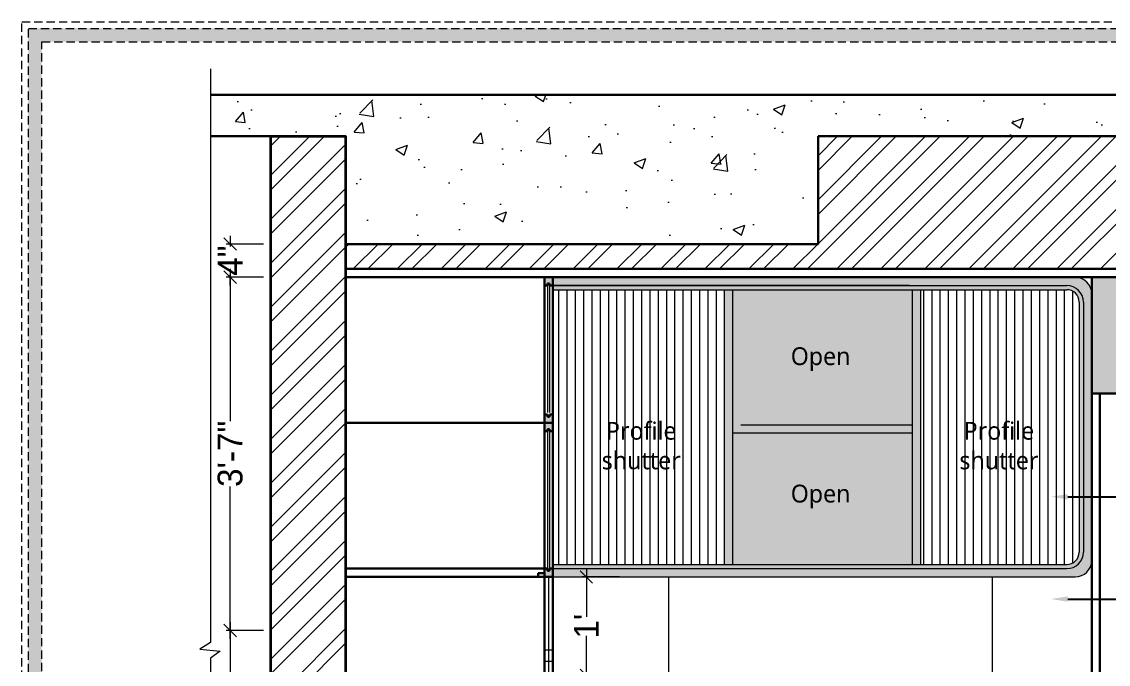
# Model space of a CAD drawing. Header units: millimetres. Extents: x 56222 to 3066687, y -650199 to -121287.
# Drawn here: x 140993.2 to 141124.3, y -184154.9 to -184077.4 of the extents above; entities that cross this region are included whole.
import ezdxf
from ezdxf import colors
from ezdxf.entities.mleader import LeaderData, LeaderLine
from ezdxf.math import Vec2, Vec3

# ---------------------------------------------------------------- set-up
doc = ezdxf.new("R2010")
doc.units = ezdxf.units.MM
doc.header["$MEASUREMENT"] = 0
doc.header["$PDMODE"] = 35
doc.linetypes.add('DASHED', pattern=[0.75, 0.5, -0.25])
doc.linetypes.add('DASHEDX2', pattern=[1.5, 1, -0.5])
doc.layers.get('Defpoints').update_dxf_attribs({"color": 220})
doc.layers.add('AR HATCH-7', color=7, linetype='Continuous')
doc.layers.add('str coll', color=6, linetype='Continuous')
for name, color, linetype, lineweight in [('Dimension', 10, 'DASHEDX2', 20), ('Farniture', 59, 'Continuous', 25), ('FURNITURE', 32, 'Continuous', 9), ('furniture dimensions', 1, 'DASHED', 0), ('FURNITURE-1', 252, 'Continuous', 13), ('HACHA', 253, 'Continuous', 5), ('SECTION ( SLAB PLine )', 104, 'Continuous', 30), ('Text', 7, 'Continuous', 15), ('wall', 7, 'Continuous', 30)]:
    doc.layers.add(name, color=color, linetype=linetype, lineweight=lineweight)
doc.layers.add('hatch', color=250, linetype='Continuous', lineweight=9, transparency=0.5)
doc.styles.add('century g', font='GOTHIC.TTF')
doc.styles.get("Standard").update_dxf_attribs({"font": 'arial.ttf', "height": 6})
doc.styles.add('style4', font='ARIALN.TTF')
doc.dimstyles.new('Archana', dxfattribs={"dimtxt": 2, "dimasz": 0.75, "dimexe": 0.5, "dimexo": 0.5, "dimgap": 0, "dimtad": 0, "dimzin": 0, "dimdsep": 46, "dimlunit": 4, "dimtxsty": 'century g', "dimblk": 'OBLIQUE', "dimcen": 0, "dimdle": 1, "dimclrd": 256, "dimclre": 256, "dimclrt": 256, "dimadec": 0, "dimazin": 0, "dimtfac": 1, "dimtofl": 0, "dimtmove": 1, "dimatfit": 3, "dimfxl": 1, "dimfxlon": 1, "dimtolj": 1, "dimtzin": 0, "dimlwd": -1, "dimlwe": -1, "dimarcsym": 0})
pattern_1 = [(45, (1929.608, -6.4516), (-2.65165043, 2.65165043), []), (45, (1931.3758, -6.4516), (-2.65165043, 2.65165043), [])]

# ---------------------------------------------------------------- blocks, each defined once
blk = doc.blocks.new('_Oblique')
at = {"layer": 'wall', "color": 0, "lineweight": -2}
blk.add_line((-0.5, -0.5), (0.5, 0.5), dxfattribs=at)
blk = doc.blocks.new('*D407')
at = {"layer": 'Defpoints', "color": 0, "linetype": 'Continuous', "lineweight": 30, "transparency": 16777216}
for p in [(141018.35, -184150.82), (141033.26, -184150.82), (141033.26, -184186.24)]:
    blk.add_point(p, dxfattribs=at)
at = {"layer": 'furniture dimensions', "color": 5, "linetype": 'Continuous', "transparency": 16777216}
for p, q in [((141018.35, -184149.82), (141018.35, -184163.42)), ((141022.35, -184150.82), (141017.85, -184150.82)), ((141018.35, -184187.24), (141018.35, -184173.65))]:
    blk.add_line(p, q, dxfattribs=at)
at = {"layer": 'furniture dimensions', "color": 5, "linetype": 'ByBlock', "transparency": 16777216}
blk.add_line((141022.35, -184186.24), (141017.85, -184186.24), dxfattribs=at)
at = {"layer": 'furniture dimensions', "color": 5, "linetype": 'Continuous', "transparency": 16777216, "xscale": 1.5, "yscale": 1.5, "zscale": 1.5}
for p, rotation in [((141018.35, -184150.82), 90), ((141018.35, -184186.24), 270)]:
    blk.add_blockref('_Oblique', p, dxfattribs=dict(at, rotation=rotation))
at = {"layer": 'furniture dimensions', "linetype": 'Continuous', "lineweight": 0, "transparency": 16777216, "insert": (141018.35, -184168.53), "char_height": 3, "attachment_point": 5, "rotation": 90, "style": 'century g'}
blk.add_mtext('\\A1;2\'-11"', dxfattribs=at)
blk = doc.blocks.new('*D408')
at = {"layer": 'Defpoints', "color": 0, "linetype": 'Continuous', "lineweight": 30, "transparency": 16777216}
for p in [(141018.35, -184108.24), (141033.26, -184108.24), (141033.26, -184150.82)]:
    blk.add_point(p, dxfattribs=at)
at = {"layer": 'furniture dimensions', "color": 5, "linetype": 'Continuous', "transparency": 16777216}
for p, q in [((141018.35, -184107.24), (141018.35, -184125.59)), ((141022.35, -184108.24), (141017.85, -184108.24)), ((141018.35, -184151.82), (141018.35, -184133.48))]:
    blk.add_line(p, q, dxfattribs=at)
at = {"layer": 'furniture dimensions', "color": 5, "linetype": 'ByBlock', "transparency": 16777216}
blk.add_line((141022.35, -184150.82), (141017.85, -184150.82), dxfattribs=at)
at = {"layer": 'furniture dimensions', "color": 5, "linetype": 'Continuous', "transparency": 16777216, "xscale": 1.5, "yscale": 1.5, "zscale": 1.5}
for p, rotation in [((141018.35, -184108.24), 90), ((141018.35, -184150.82), 270)]:
    blk.add_blockref('_Oblique', p, dxfattribs=dict(at, rotation=rotation))
at = {"layer": 'furniture dimensions', "linetype": 'Continuous', "lineweight": 0, "transparency": 16777216, "insert": (141018.35, -184129.53), "char_height": 3, "attachment_point": 5, "rotation": 90, "style": 'century g'}
blk.add_mtext('\\A1;3\'-7"', dxfattribs=at)
blk = doc.blocks.new('*D417')
at = {"layer": 'Defpoints', "color": 0, "linetype": 'Continuous', "lineweight": 30, "transparency": 16777216}
for p in [(141018.35, -184104.24), (141032.26, -184104.24), (141032.26, -184108.24)]:
    blk.add_point(p, dxfattribs=at)
at = {"layer": 'furniture dimensions', "color": 5, "linetype": 'Continuous', "transparency": 16777216}
for p, q in [((141018.35, -184103.24), (141018.35, -184104.54)), ((141022.35, -184104.24), (141017.85, -184104.24)), ((141018.35, -184109.24), (141018.35, -184107.94))]:
    blk.add_line(p, q, dxfattribs=at)
at = {"layer": 'furniture dimensions', "color": 5, "linetype": 'ByBlock', "transparency": 16777216}
blk.add_line((141022.35, -184108.24), (141017.85, -184108.24), dxfattribs=at)
at = {"layer": 'furniture dimensions', "color": 5, "linetype": 'Continuous', "transparency": 16777216, "xscale": 1.5, "yscale": 1.5, "zscale": 1.5}
for p, rotation in [((141018.35, -184104.24), 90), ((141018.35, -184108.24), 270)]:
    blk.add_blockref('_Oblique', p, dxfattribs=dict(at, rotation=rotation))
at = {"layer": 'furniture dimensions', "linetype": 'Continuous', "lineweight": 0, "transparency": 16777216, "insert": (141018.35, -184106.24), "char_height": 3, "attachment_point": 5, "rotation": 90, "style": 'century g'}
blk.add_mtext('\\A1;4"', dxfattribs=at)
blk = doc.blocks.new('*D454')
at = {"layer": 'Defpoints', "color": 0, "linetype": 'Continuous', "lineweight": 30, "transparency": 16777216}
for p in [(141061.31, -184144.37), (141066.28, -184144.37), (141066.28, -184156.24)]:
    blk.add_point(p, dxfattribs=at)
at = {"layer": 'furniture dimensions', "color": 5, "linetype": 'Continuous', "transparency": 16777216}
for p, q in [((141061.31, -184143.37), (141061.31, -184149.16)), ((141065.31, -184144.37), (141060.81, -184144.37)), ((141061.31, -184157.24), (141061.31, -184151.45))]:
    blk.add_line(p, q, dxfattribs=at)
at = {"layer": 'furniture dimensions', "color": 5, "linetype": 'ByBlock', "transparency": 16777216}
blk.add_line((141065.31, -184156.24), (141060.81, -184156.24), dxfattribs=at)
at = {"layer": 'furniture dimensions', "color": 5, "linetype": 'Continuous', "transparency": 16777216, "xscale": 1.5, "yscale": 1.5, "zscale": 1.5}
for p, rotation in [((141061.31, -184144.37), 90), ((141061.31, -184156.24), 270)]:
    blk.add_blockref('_Oblique', p, dxfattribs=dict(at, rotation=rotation))
at = {"layer": 'furniture dimensions', "linetype": 'Continuous', "lineweight": 0, "transparency": 16777216, "insert": (141061.31, -184150.31), "char_height": 3, "attachment_point": 5, "rotation": 90, "style": 'century g'}
blk.add_mtext("\\A1;1'", dxfattribs=at)

msp = doc.modelspace()

# ---------------------------------------------------------------- hatches: boundary and pattern name
at = {"lineweight": 30, "true_color": 0xc7c8ca}
h = msp.add_hatch(color=9, dxfattribs=at)
h.dxf.hatch_style = 1
h.paths.add_polyline_path([(141057.262, -184143.371), (141056.882, -184143.371), (141056.882, -184143.621), (141056.642, -184143.621), (141056.642, -184143.371), (141056.262, -184143.371), (141056.262, -184144.371), (141057.262, -184144.371)])
h.paths.add_polyline_path([(141057.262, -184125.806), (141056.262, -184125.806), (141056.262, -184126.806), (141056.642, -184126.806), (141056.642, -184126.556), (141056.882, -184126.556), (141056.882, -184126.806), (141057.262, -184126.806)])
h.paths.add_polyline_path([(141057.262, -184124.806), (141056.882, -184124.806), (141056.882, -184125.056), (141056.642, -184125.056), (141056.642, -184124.806), (141056.262, -184124.806), (141056.262, -184125.806), (141057.262, -184125.806)])
h.paths.add_polyline_path([(141057.262, -184108.242), (141056.262, -184108.242), (141056.262, -184109.242), (141056.642, -184109.242), (141056.642, -184108.992), (141056.882, -184108.992), (141056.882, -184109.242), (141057.262, -184109.242)])
at = {"lineweight": 30, "transparency": 33554574}
h = msp.add_hatch(color=34, dxfattribs=at)
h.dxf.hatch_style = 1
h.paths.add_polyline_path([(141120.261, -184108.242), (141057.262, -184108.242), (141057.262, -184109.242), (141100.261, -184109.242), (141119.261, -184109.242, -0.4142136), (141121.261, -184111.242), (141121.261, -184133.744), (141122.261, -184133.744), (141122.261, -184122.242), (141122.261, -184110.242, 0.4142136)])
h.paths.add_polyline_path([(141122.261, -184133.744), (141121.261, -184133.744), (141121.261, -184141.371, -0.4142136), (141119.261, -184143.371), (141057.262, -184143.371), (141057.262, -184144.371), (141120.261, -184144.371, 0.4142136), (141122.261, -184142.371)])
at = {"lineweight": 30}
h = msp.add_hatch(color=7, dxfattribs=at)
h.dxf.hatch_style = 1
h.paths.add_polyline_path([(141119.261, -184109.242), (141057.262, -184109.242), (141057.262, -184109.742), (141119.261, -184109.742, -0.4142136), (141120.761, -184111.242), (141120.761, -184133.744), (141121.261, -184133.744), (141121.261, -184111.242, 0.4142136)])
h.paths.add_polyline_path([(141121.261, -184133.744), (141120.761, -184133.744), (141120.761, -184141.371, -0.4142136), (141119.261, -184142.871), (141057.262, -184142.871), (141057.262, -184143.371), (141119.261, -184143.371, 0.4142136), (141121.261, -184141.371)])
h = msp.add_hatch(color=7, dxfattribs=at)
h.dxf.hatch_style = 1
h.paths.add_polyline_path([(141101.595, -184109.742), (141100.595, -184109.742), (141100.595, -184142.871), (141101.595, -184142.871)])
h.paths.add_polyline_path([(141078.929, -184109.742), (141077.929, -184109.742), (141077.929, -184142.871), (141078.929, -184142.871)])
at = {"layer": 'AR HATCH-7', "lineweight": 18, "true_color": 0x939598, "transparency": 33554687}
h = msp.add_hatch(dxfattribs=at)
h.set_pattern_fill('ANSI32', color=252, scale=10)
h.set_pattern_definition(pattern_1)
h.paths.add_polyline_path([(141032.262, -184091.242), (141023.262, -184091.242), (141023.262, -184218.242), (141032.262, -184218.242)])
at = {"layer": 'Dimension', "true_color": 0xd39e00}
h = msp.add_hatch(color=42, dxfattribs=at)
h.paths.add_polyline_path([(140994.012, -184239.845), (141223.59, -184239.845), (141223.59, -184078.25), (140994.012, -184078.25)])
h.paths.add_polyline_path([(140995.623, -184238.233), (141221.978, -184238.233), (141221.978, -184079.862), (140995.623, -184079.862)], flags=16)
at = {"layer": 'FURNITURE', "lineweight": 30, "true_color": 0xf1e8df, "transparency": 33554687}
h = msp.add_hatch(color=254, dxfattribs=at)
h.dxf.hatch_style = 1
h.paths.add_polyline_path([(141161.262, -184108.242), (141122.261, -184108.242), (141122.261, -184122.242), (141125.261, -184122.242), (141125.261, -184117.242, -0.4142136), (141129.261, -184113.242), (141154.262, -184113.242, -0.4142136), (141158.262, -184117.242), (141158.262, -184122.242), (141161.262, -184122.242)])
at = {"layer": 'FURNITURE', "lineweight": 18, "transparency": 33554600}
h = msp.add_hatch(dxfattribs=at)
h.set_pattern_fill('ANSI31', color=9, scale=8, angle=45)
edge = h.paths.add_edge_path()
edge.add_arc((141119.261, -184111.242), 1.5, 0, 90)
edge.add_line((141119.261, -184109.742), (141101.595, -184109.742))
edge.add_line((141101.595, -184109.742), (141101.595, -184142.871))
edge.add_line((141101.595, -184142.871), (141119.261, -184142.871))
edge.add_arc((141119.261, -184141.371), 1.5, 270, 360)
edge.add_line((141120.761, -184141.371), (141120.761, -184111.242))
h.paths.add_polyline_path([(141077.929, -184109.742), (141057.262, -184109.742), (141057.262, -184142.871), (141077.929, -184142.871)])
at = {"layer": 'FURNITURE', "lineweight": 30, "true_color": 0xc8a668, "transparency": 33554485}
h = msp.add_hatch(color=43, dxfattribs=at)
h.dxf.hatch_style = 1
h.paths.add_polyline_path([(141100.595, -184109.742), (141078.929, -184109.742), (141078.929, -184142.871), (141100.595, -184142.871)])
at = {"layer": 'FURNITURE', "lineweight": 0, "true_color": 0x000000, "transparency": 33554687}
h = msp.add_hatch(color=18, dxfattribs=at)
h.dxf.hatch_style = 1
h.paths.add_polyline_path([(141100.595, -184126.056), (141078.929, -184126.056), (141078.929, -184127.056), (141100.595, -184127.056)])
at = {"layer": 'FURNITURE-1', "lineweight": 18, "true_color": 0xc7c8ca}
h = msp.add_hatch(dxfattribs=at)
h.set_pattern_fill('AR-CONC', color=9, scale=2)
h.set_pattern_definition([(50, (1929.608, -6.452), (14.34520365, -1.2550427), [1.5, -16.5]), (355, (1929.608, -6.452), (-2.7750267, 15.0438427), [1.2, -13.2]), (100.4514445, (1930.803, -6.556), (11.5701769, 13.7887998), [1.2748038, -14.0228422]), (46.1842, (1929.608, -2.452), (21.3448266, -3.3103856), [2.25, -24.75]), (96.635635, (1931.387, -2.727), (18.693239, 19.482372), [1.9122068, -21.0342752]), (351.184164, (1929.608, -2.452), (18.693239, 19.482372), [1.8, -19.8]), (21, (1931.608, -3.452), (11.93814104, -8.0523778), [1.5, -16.5]), (326, (1931.608, -3.452), (4.8663066, 14.5030009), [1.2, -13.2]), (71.451445, (1932.603, -4.123), (16.8044475, 6.45062306), [1.2748038, -14.0228422]), (37.5, (1929.608, -6.4516), (0.24319711, 6.65787708), [0, -13.04, 0, -13.4, 0, -13.25]), (7.5, (1929.608, -6.4516), (5.26139075, 7.88823424), [0, -7.64, 0, -12.74, 0, -5.05]), (327.5, (1925.148, -6.4516), (10.67644872, -0.45109743), [0, -5, 0, -15.6, 0, -20.7]), (317.5, (1923.148, -6.452), (11.6637234, 2.00209965), [0, -6.5, 0, -10.36, 0, -14.7])])
h.paths.add_polyline_path([(141089.262, -184091.242), (141161.262, -184091.242), (141161.262, -184099.571), (141170.262, -184099.571), (141170.262, -184091.242), (141172.789, -184091.242), (141172.789, -184086.242), (141015.967, -184086.242), (141015.967, -184091.242), (141032.262, -184091.242), (141032.262, -184104.242), (141089.262, -184104.242)])
at = {"layer": 'FURNITURE-1', "lineweight": 18, "transparency": 33554572}
h = msp.add_hatch(dxfattribs=at)
h.set_pattern_fill('ANSI32', color=6, scale=10)
h.set_pattern_definition(pattern_1)
h.paths.add_polyline_path([(141161.262, -184091.242), (141089.262, -184091.242), (141089.262, -184104.242), (141032.262, -184104.242), (141032.262, -184107.242), (141161.262, -184107.242), (141161.262, -184104.242)])

# ---------------------------------------------------------------- linework, layer by layer
at = {"layer": 'Dimension', "color": 42, "true_color": 0xd39e00, "elevation": 0.238}
for points in [[(140993.206, -184077.445), (141224.395, -184077.445), (141224.395, -184240.65), (140993.206, -184240.65)], [(140994.012, -184078.25), (141223.59, -184078.25), (141223.59, -184239.845), (140994.012, -184239.845)], [(140995.623, -184079.862), (141221.978, -184079.862), (141221.978, -184238.233), (140995.623, -184238.233)]]:
    msp.add_lwpolyline(points, close=True, dxfattribs=at)
at = {"layer": 'Farniture', "lineweight": 0}
for p, q in [((141100.595, -184126.056), (141079.929, -184126.056)), ((141100.595, -184127.056), (141078.929, -184127.056))]:
    msp.add_line(p, q, dxfattribs=at)
at = {"layer": 'FURNITURE', "lineweight": 30}
for p, q in [((141032.262, -184108.242), (141057.262, -184108.242)), ((141032.262, -184215.242), (141032.262, -184108.242)), ((141056.262, -184108.242), (141056.262, -184215.242)), ((141057.262, -184108.242), (141056.262, -184108.242)), ((141057.262, -184108.242), (141057.262, -184143.371)), ((141056.262, -184110.301), (141056.262, -184125.301)), ((141057.262, -184110.301), (141057.262, -184125.301)), ((141122.261, -184122.242), (141125.261, -184122.242)), ((141056.262, -184124.806), (141056.262, -184125.806)), ((141032.262, -184125.806), (141056.262, -184125.806)), ((141057.262, -184125.806), (141056.262, -184125.806)), ((141056.262, -184125.806), (141056.262, -184125.806)), ((141056.262, -184129.371), (141056.262, -184144.371)), ((141057.262, -184129.371), (141057.262, -184144.371)), ((141032.262, -184143.371), (141056.262, -184143.371)), ((141055.512, -184144.371), (141055.512, -184143.92)), ((141055.512, -184143.92), (141056.262, -184143.92)), ((141056.262, -184143.371), (141056.262, -184144.371)), ((141032.262, -184144.371), (141057.262, -184144.371)), ((141056.262, -184144.371), (141056.262, -184144.371)), ((141057.262, -184144.371), (141057.262, -184185.899))]:
    msp.add_line(p, q, dxfattribs=at)
at = {"layer": 'FURNITURE', "lineweight": 0}
for p, q in [((141057.262, -184108.242), (141122.261, -184108.242)), ((141057.262, -184109.242), (141119.261, -184109.242)), ((141100.261, -184109.242), (141057.262, -184109.242)), ((141057.262, -184109.742), (141119.261, -184109.742)), ((141077.929, -184109.742), (141077.929, -184142.871)), ((141078.929, -184109.742), (141078.929, -184142.871)), ((141100.595, -184109.742), (141100.595, -184142.871)), ((141101.595, -184109.742), (141101.595, -184142.871)), ((141120.761, -184111.242), (141120.761, -184141.371)), ((141121.261, -184111.242), (141121.261, -184141.371)), ((141122.261, -184110.242), (141122.261, -184142.371)), ((141057.262, -184142.871), (141119.261, -184142.871)), ((141057.262, -184143.371), (141119.261, -184143.371)), ((141056.762, -184144.371), (141056.762, -184186.992)), ((141057.262, -184144.371), (141120.261, -184144.371)), ((141057.262, -184153.186), (141056.262, -184153.186)), ((141057.262, -184154.549), (141056.262, -184154.549))]:
    msp.add_line(p, q, dxfattribs=at)
at = {"layer": 'FURNITURE', "linetype": 'ByBlock', "lineweight": 30}
for p, q in [((141056.882, -184108.992), (141056.642, -184108.992)), ((141056.642, -184108.992), (141056.642, -184109.242)), ((141056.882, -184109.242), (141056.882, -184108.992)), ((141056.642, -184125.056), (141056.642, -184124.806)), ((141056.882, -184125.056), (141056.642, -184125.056)), ((141056.882, -184124.806), (141056.882, -184125.056)), ((141056.882, -184126.556), (141056.642, -184126.556)), ((141056.642, -184126.556), (141056.642, -184126.806)), ((141056.882, -184126.806), (141056.882, -184126.556)), ((141056.642, -184143.621), (141056.642, -184143.371)), ((141056.882, -184143.621), (141056.642, -184143.621)), ((141056.882, -184143.371), (141056.882, -184143.621))]:
    msp.add_line(p, q, dxfattribs=at)
for points in [[(141056.642, -184109.242), (141056.262, -184109.242), (141056.262, -184108.242), (141057.262, -184108.242), (141057.262, -184109.242), (141056.882, -184109.242)], [(141056.642, -184124.806), (141056.262, -184124.806), (141056.262, -184125.806), (141057.262, -184125.806), (141057.262, -184124.806), (141056.882, -184124.806)], [(141056.642, -184126.806), (141056.262, -184126.806), (141056.262, -184125.806), (141057.262, -184125.806), (141057.262, -184126.806), (141056.882, -184126.806)], [(141056.642, -184143.371), (141056.262, -184143.371), (141056.262, -184144.371), (141057.262, -184144.371), (141057.262, -184143.371), (141056.882, -184143.371)]]:
    msp.add_lwpolyline(points, dxfattribs=at)
at = {"layer": 'FURNITURE', "lineweight": 0}
msp.add_lwpolyline([(141122.261, -184108.242), (141161.262, -184108.242), (141161.262, -184218.242), (141122.261, -184218.242)], close=True, dxfattribs=at)
at = {"layer": 'FURNITURE', "lineweight": 30}
msp.add_lwpolyline([(141122.261, -184108.242), (141161.262, -184108.242), (141161.262, -184218.242), (141122.261, -184218.242)], close=True, dxfattribs=at)
for points in [[(141122.261, -184218.242), (141122.261, -184122.242)], [(141123.261, -184218.242), (141123.261, -184122.242)]]:
    msp.add_lwpolyline(points, dxfattribs=at)
at = {"layer": 'FURNITURE', "lineweight": 0}
for centre, radius, start, end in [((141120.261, -184110.242), 2, 0, 90), ((141119.261, -184111.242), 2, 0, 90), ((141119.261, -184111.242), 1.5, 0, 90), ((141119.261, -184141.371), 2, 270, 0), ((141119.261, -184141.371), 1.5, 270, 0), ((141120.261, -184142.371), 2, 270, 0)]:
    msp.add_arc(centre, radius, start, end, dxfattribs=at)
at = {"layer": 'furniture dimensions', "color": 4, "linetype": 'ByBlock'}
for p, q in [((141056.642, -184108.992), (141056.642, -184124.551)), ((141056.882, -184108.992), (141056.882, -184124.551)), ((141056.642, -184126.806), (141056.642, -184143.621)), ((141056.882, -184126.806), (141056.882, -184143.621))]:
    msp.add_line(p, q, dxfattribs=at)
at = {"layer": 'HACHA', "color": 252, "lineweight": 0, "true_color": 0x939598}
msp.add_lwpolyline([(141071.262, -184144.371), (141110.261, -184144.371), (141110.261, -184186.242), (141071.262, -184186.242)], close=True, dxfattribs=at)
at = {"layer": 'hatch', "lineweight": 35, "transparency": 33554687}
msp.add_lwpolyline([(141023.262, -184091.242), (141032.262, -184091.242), (141032.262, -184218.242), (141023.262, -184218.242)], close=True, dxfattribs=at)
at = {"layer": 'SECTION ( SLAB PLine )', "color": 1}
for p, q in [((141015.967, -184086.242), (141172.789, -184086.242)), ((141015.967, -184091.242), (141032.262, -184091.242)), ((141089.262, -184091.242), (141161.262, -184091.242))]:
    msp.add_line(p, q, dxfattribs=at)
for points in [[(141089.262, -184091.242), (141089.262, -184104.242), (141032.262, -184104.242)], [(141032.262, -184091.242), (141032.262, -184104.242)]]:
    msp.add_lwpolyline(points, dxfattribs=at)
at = {"layer": 'str coll', "lineweight": 30}
for p, q in [((141161.315, -184107.242), (141032.262, -184107.242)), ((141161.315, -184108.242), (141032.262, -184108.242))]:
    msp.add_line(p, q, dxfattribs=at)
at = {"layer": 'Text', "color": 251, "linetype": 'Continuous', "lineweight": 0, "true_color": 0x636466}
msp.add_lwpolyline([(141015.967, -184083.101), (141015.967, -184152.286), (141014.706, -184153.067), (141017.14, -184153.317), (141015.967, -184154.154), (141015.967, -184223.283)], dxfattribs=at)

# ---------------------------------------------------------------- texts
at = {"layer": 'Text', "ltscale": 20, "char_height": 2.14365, "attachment_point": 1}
for s, insert, width in [('{\\fMalgun Gothic|b0|i0|c0|p34;\\C1;Open}', (141085.963, -184116.688), 39.27782), ('\\pxqc;{\\fMalgun Gothic|b0|i0|c0|p34;\\C1;Profile \\Pshutter}', (141058.38, -184125.679), 19.10275), ('\\pxqc;{\\fMalgun Gothic|b0|i0|c0|p34;\\C1;Profile \\Pshutter}', (141101.519, -184125.679), 19.10275), ('{\\fMalgun Gothic|b0|i0|c0|p34;\\C1;Open}', (141085.963, -184133.253), 39.27782)]:
    msp.add_mtext(s, dxfattribs=dict(at, insert=insert, width=width))

# ---------------------------------------------------------------- dimensions: what is measured, and where the dimension line sits
at = {"layer": 'furniture dimensions', "color": 5, "linetype": 'Continuous', "lineweight": 0}
for base, p1, p2, picture, middle in [((141018.351, -184104.242), (141032.262, -184108.242), (141032.262, -184104.242), '*D417', (141018.351, -184106.242)), ((141018.351, -184108.242), (141033.262, -184150.823), (141033.262, -184108.242), '*D408', (141018.351, -184129.532)), ((141061.313, -184144.371), (141066.285, -184156.242), (141066.285, -184144.371), '*D454', (141061.313, -184150.306)), ((141018.351, -184150.823), (141033.262, -184186.242), (141033.262, -184150.823), '*D407', (141018.351, -184168.532))]:
    dim = msp.add_linear_dim(base=base, p1=p1, p2=p2, angle=90, dimstyle='Archana', override={"dimtxt": 3, "dimasz": 1.5, "dimdec": 0, "dimclrd": 5, "dimclre": 5, "dimfxl": 4}, dxfattribs=at)
    dim.commit()
    dim.dimension.update_dxf_attribs({"geometry": picture, "text_midpoint": middle})

# ---------------------------------------------------------------- leaders
at = {"layer": 'Text', "color": 1, "lineweight": 0, "ltscale": 20}
ml = msp.add_multileader_mtext('Standard', dxfattribs=at)
ml.set_content('Profile \\Pshutter', color=1, style='style4')
ml.set_leader_properties()
ml.build(insert=Vec2(0, 0))
ml.multileader.update_dxf_attribs({"dogleg_length": 2.025, "arrow_head_size": 2})
ctx = ml.context
ctx.base_point, ctx.char_height, ctx.arrow_head_size, ctx.landing_gap_size, ctx.plane_origin = Vec3(141173.388, -184134.705), 3, 2, 0.4, Vec3(141106.353, -184134.705)
notes = []
notes.append((ctx, [(0, (1, 1, 0), (141171.364, -184134.705), (1, 0), 2.025, [(0, [(141117.375, -184134.705)], 0, [])])]))
ctx.mtext.insert = Vec3(141173.788, -184133.18)
ml = msp.add_multileader_mtext('Standard', dxfattribs=at)
ml.set_content('Paint', color=1, style='style4')
ml.set_leader_properties()
ml.build(insert=Vec2(0, 0))
ml.multileader.update_dxf_attribs({"dogleg_length": 2.025, "arrow_head_size": 2})
ctx = ml.context
ctx.base_point, ctx.char_height, ctx.arrow_head_size, ctx.landing_gap_size, ctx.plane_origin = Vec3(141173.388, -184147.034), 3, 2, 0.4, Vec3(141106.353, -184147.034)
notes.append((ctx, [(0, (1, 1, 0), (141171.364, -184147.034), (1, 0), 2.025, [(0, [(141117.375, -184147.034)], 0, [])])]))
ctx.mtext.insert = Vec3(141173.788, -184145.509)
for ctx, leaders in notes:
    for number, flags, end, landing, length, lines in leaders:
        leader = LeaderData()
        leader.index, (leader.has_last_leader_line, leader.has_dogleg_vector, leader.attachment_direction) = number, flags
        leader.last_leader_point, leader.dogleg_vector, leader.dogleg_length = Vec3(end), Vec3(landing), length
        for number, points, colour, breaks in lines:
            line = LeaderLine()
            line.index, line.vertices, line.color, line.breaks = number, Vec3.list(points), colors.encode_raw_color(colour), breaks
            leader.lines.append(line)
        ctx.leaders.append(leader)

doc.saveas('drawing.dxf')
